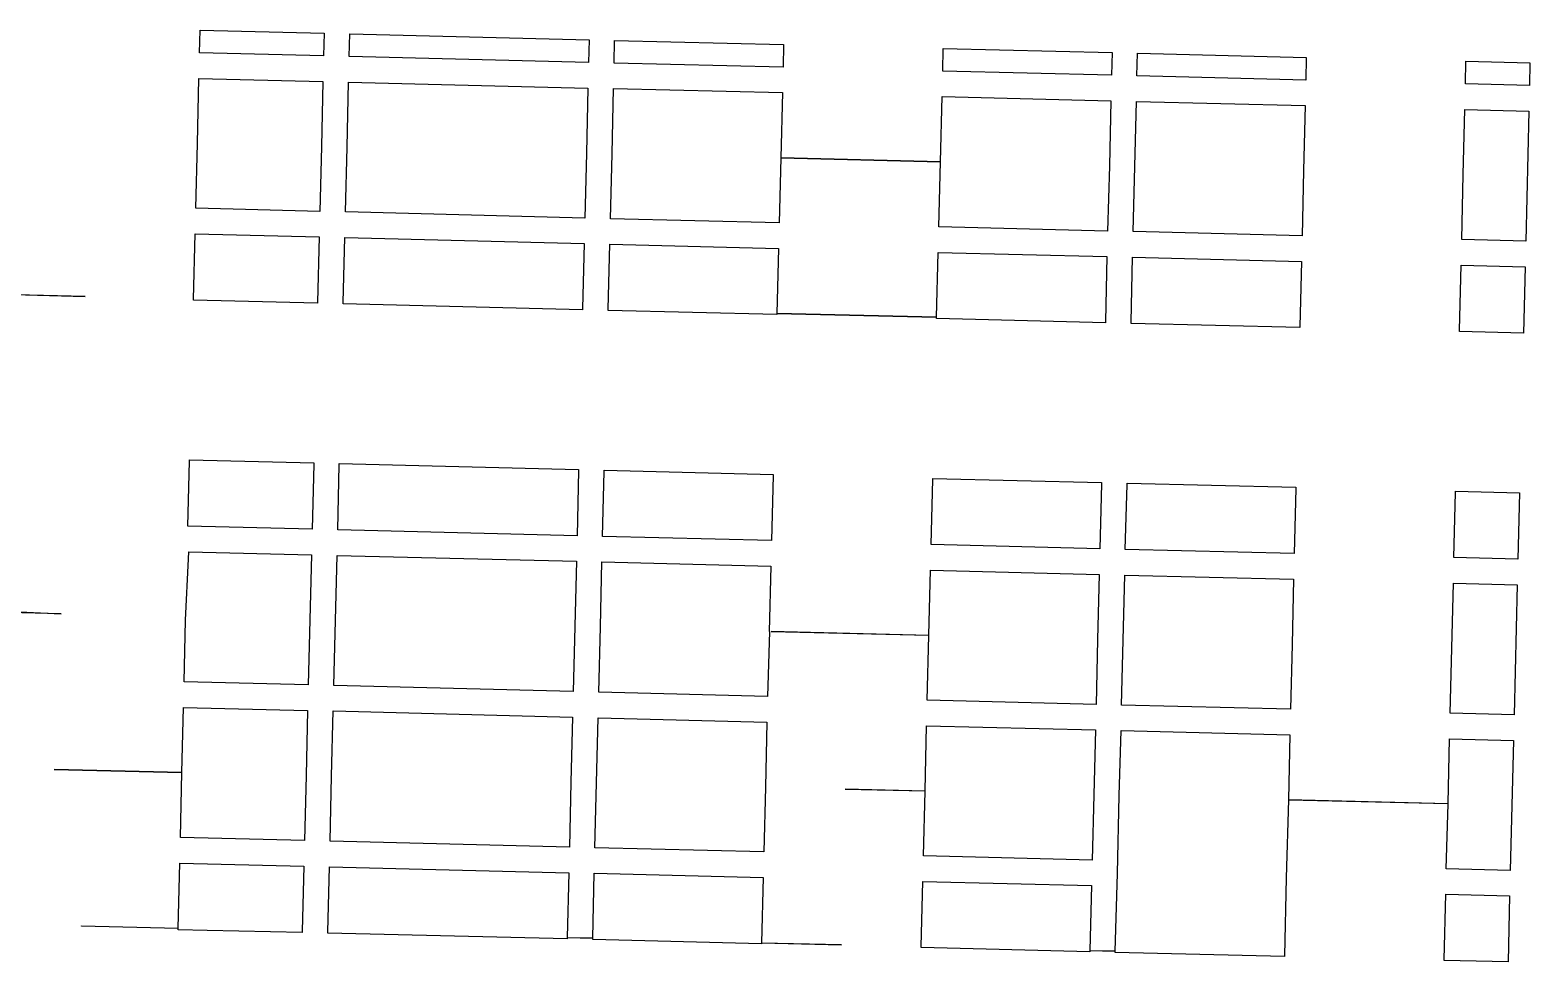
# Model space of a CAD drawing. Extents: x 0 to 1129, y 203 to 1017.
# Drawn here: x 267.8 to 334, y 709.6 to 750.7 of the extents above; entities that cross this region are included whole.
import ezdxf

# ---------------------------------------------------------------- set-up
doc = ezdxf.new("R2010")
doc.units = 0
doc.layers.get('0').update_dxf_attribs({"linetype": 'CONTINUOUS'})

msp = doc.modelspace()

# ---------------------------------------------------------------- linework, layer by layer
at = {"color": 1}
for points in [[(275.265444, 750.739333), (280.754667, 750.605266), (280.726444, 749.596333), (275.244289, 749.730378), (275.265444, 750.739333)], [(281.883556, 750.576999), (292.452778, 750.308911), (292.431555, 749.306999), (281.855266, 749.568066), (281.883556, 750.576999)], [(293.581667, 750.280688), (301.046444, 750.097221), (301.025221, 749.102399), (293.560466, 749.278777), (293.581667, 750.280688)], [(308.102, 749.927933), (315.559711, 749.744511), (315.531489, 748.7426), (308.080822, 748.926067), (308.102, 749.927933)], [(316.6886, 749.716221), (324.139266, 749.532754), (324.118043, 748.530888), (316.66031, 748.71431), (316.6886, 749.716221)], [(331.194822, 749.363511), (334.024111, 749.292978), (333.995889, 748.291067), (331.173667, 748.361645), (331.194822, 749.363511)], [(275.216067, 748.601511), (280.698222, 748.467467), (280.634734, 745.595867), (280.564155, 742.731289), (275.074956, 742.865356), (275.152556, 745.729911), (275.216067, 748.601511)], [(281.827111, 748.439245), (292.4034, 748.178178), (292.339889, 745.306578), (292.269333, 742.434978), (281.693044, 742.703067), (281.763622, 745.567645), (281.827111, 748.439245)], [(293.532289, 748.149956), (300.997044, 747.973578), (300.933556, 745.101956), (307.975, 744.925578), (308.0526, 747.797201), (315.503266, 747.613734), (315.439778, 744.742134), (315.362155, 741.863467), (307.911489, 742.046911), (307.975, 744.925578), (300.919444, 745.094911), (300.855933, 742.223289), (293.398222, 742.406756), (293.468778, 745.278356), (293.532289, 748.149956)], [(316.632155, 747.585511), (324.089889, 747.402089), (324.019333, 744.530467), (323.955845, 741.6518), (316.491044, 741.835245), (316.568667, 744.713911), (316.632155, 747.585511)], [(331.145444, 747.232711), (333.967667, 747.162133), (333.833622, 741.411866), (331.0114, 741.482422), (331.074889, 744.354044), (331.145444, 747.232711)], [(275.046734, 741.736422), (280.535933, 741.602355), (280.458333, 738.723688), (280.458333, 738.681378), (274.976155, 738.808355), (274.976155, 738.850711), (275.046734, 741.736422)], [(281.664822, 741.574133), (292.241111, 741.306044), (292.170556, 738.434422), (292.170556, 738.385022), (281.587222, 738.653155), (281.587222, 738.702533), (281.664822, 741.574133)], [(293.37, 741.277822), (300.827711, 741.094355), (300.750111, 738.222755), (307.805667, 738.060489), (307.883266, 740.917977), (315.333933, 740.734533), (315.270444, 737.862933), (315.270444, 737.813533), (307.805667, 737.996977), (307.805667, 738.053422), (300.750111, 738.222755), (300.750111, 738.173378), (293.299444, 738.356799), (293.299444, 738.4062), (293.37, 741.277822)], [(316.462822, 740.706311), (323.927622, 740.522866), (323.85, 737.651244), (323.85, 737.601866), (316.399333, 737.785311), (316.399333, 737.834711), (316.462822, 740.706311)], [(330.983178, 740.353556), (333.8054, 740.283), (333.734822, 737.354956), (330.905556, 737.425489), (330.905556, 737.481933), (330.983178, 740.353556)], [(266.516556, 739.069693), (270.192511, 738.970915), (266.509489, 739.062626), (266.516556, 739.069693)], [(274.799778, 731.75307), (280.289, 731.626093), (280.289, 731.569649), (280.218444, 728.698026), (274.729222, 728.825026), (274.799778, 731.696626), (274.799778, 731.75307)], [(281.417889, 731.597871), (291.994155, 731.329737), (291.994155, 731.287426), (291.923622, 728.40876), (281.347333, 728.669804), (281.417889, 731.541426), (281.417889, 731.597871)], [(293.123044, 731.301515), (300.580778, 731.118093), (300.580778, 731.061649), (300.510222, 728.189778), (293.052511, 728.380289), (293.123044, 731.244822), (293.123044, 731.301515)], [(307.636333, 730.941648), (315.094067, 730.758203), (315.094067, 730.701759), (315.016444, 727.830136), (307.565778, 728.013603), (307.636333, 730.885203), (307.636333, 730.941648)], [(316.222956, 730.729981), (323.673622, 730.546537), (323.673622, 730.490092), (323.610111, 727.618492), (316.145333, 727.801914), (316.222956, 730.673537), (316.222956, 730.729981)], [(330.729178, 730.370001), (333.558444, 730.299468), (333.487889, 727.371401), (330.665667, 727.441957), (330.729178, 730.320623), (330.729178, 730.370001)], [(258.169845, 728.020444), (263.4474, 727.893444), (263.468623, 727.632378), (263.348668, 725.240556), (269.134223, 724.951266), (263.348668, 725.099444), (263.278135, 722.150222), (258.035846, 722.277222), (258.106401, 725.148822), (258.169845, 728.020444)], [(274.7786, 727.695889), (280.190222, 727.568889), (280.119667, 724.697266), (280.049111, 721.8186), (274.566956, 721.952667), (274.630444, 724.683178), (274.764511, 727.392511), (274.7786, 727.695889)], [(281.319111, 727.540667), (291.8954, 727.279622), (291.831889, 724.408), (291.831889, 724.401001), (291.754289, 721.522334), (281.178, 721.790423), (281.248556, 724.669089), (281.319111, 727.540667)], [(293.024289, 727.2514), (300.482, 727.060889), (300.411444, 724.182222), (300.418444, 724.182222), (300.340821, 721.3106), (292.88311, 721.494067), (292.96071, 724.379778), (293.024289, 727.2514)], [(307.537556, 726.884579), (314.988222, 726.701112), (314.917667, 723.829512), (314.854155, 720.957912), (307.396444, 721.141334), (307.467, 724.005912), (300.496111, 724.18229), (307.467, 724.020001), (307.537556, 726.884579)], [(316.117111, 726.67289), (323.581889, 726.482401), (323.518378, 723.610801), (323.440778, 720.746223), (315.983044, 720.92969), (316.046556, 723.80129), (316.117111, 726.67289)], [(330.637444, 726.313068), (333.459667, 726.242512), (333.318556, 720.49929), (330.496333, 720.569846), (330.573933, 723.441468), (330.637444, 726.313068)], [(274.538734, 720.823891), (280.020889, 720.696891), (279.950333, 717.818224), (279.879778, 714.946624), (274.397622, 715.080668), (274.461111, 717.945224), (268.823711, 718.079291), (274.461111, 717.952268), (274.538734, 720.823891)], [(281.149778, 720.668668), (291.726067, 720.393513), (291.648444, 717.528935), (291.584956, 714.657335), (281.008667, 714.918402), (281.079222, 717.790002), (281.149778, 720.668668)], [(292.854956, 720.365291), (300.312667, 720.181824), (300.242111, 717.303157), (300.171556, 714.445668), (292.713845, 714.629113), (292.777333, 717.500713), (292.854956, 720.365291)], [(307.368222, 720.01249), (314.825933, 719.829069), (314.748333, 716.96449), (314.684822, 714.085824), (307.227111, 714.269291), (307.297667, 717.12678), (303.769889, 717.21849), (307.297667, 717.140891), (307.368222, 720.01249)], [(315.954822, 719.800846), (323.412556, 719.617379), (323.349044, 716.738713), (330.4046, 716.576446), (330.468111, 719.441002), (333.290333, 719.370446), (333.149222, 713.62018), (330.327, 713.69778), (330.4046, 716.569379), (323.349044, 716.738713), (323.257333, 713.302668), (323.179711, 709.859557), (323.179711, 709.824268), (315.700822, 710.007735), (315.700822, 710.057113), (314.579, 710.078336), (314.579, 710.036025), (307.128333, 710.219447), (307.128333, 710.268847), (307.198889, 713.14047), (314.6566, 712.957003), (314.579, 710.09247), (315.700822, 710.057181), (315.799622, 713.493225), (315.877222, 716.936336), (315.954822, 719.800846)], [(274.3694, 713.951825), (279.851556, 713.81778), (279.781, 710.946158), (279.781, 710.882669), (275.575889, 710.981425), (274.305889, 711.009647), (274.305889, 711.059047), (270.023178, 711.171936), (270.023178, 711.178935), (274.305889, 711.08018), (274.3694, 713.951825)], [(280.980444, 713.789558), (291.556734, 713.528491), (291.493222, 710.663936), (292.615044, 710.635714), (292.685622, 713.500269), (300.143333, 713.316825), (300.072778, 710.431114), (303.600556, 710.346447), (300.072778, 710.41698), (300.072778, 710.388758), (292.615044, 710.572225), (292.615044, 710.635714), (291.493222, 710.656937), (291.493222, 710.600492), (280.909889, 710.854492), (280.909889, 710.917981), (280.980444, 713.789558)], [(330.298778, 712.576003), (333.121, 712.505425), (333.057489, 709.584447), (330.235266, 709.65498), (330.235266, 709.697336), (330.298778, 712.576003)]]:
    msp.add_lwpolyline(points, dxfattribs=at)

doc.saveas('drawing.dxf')
